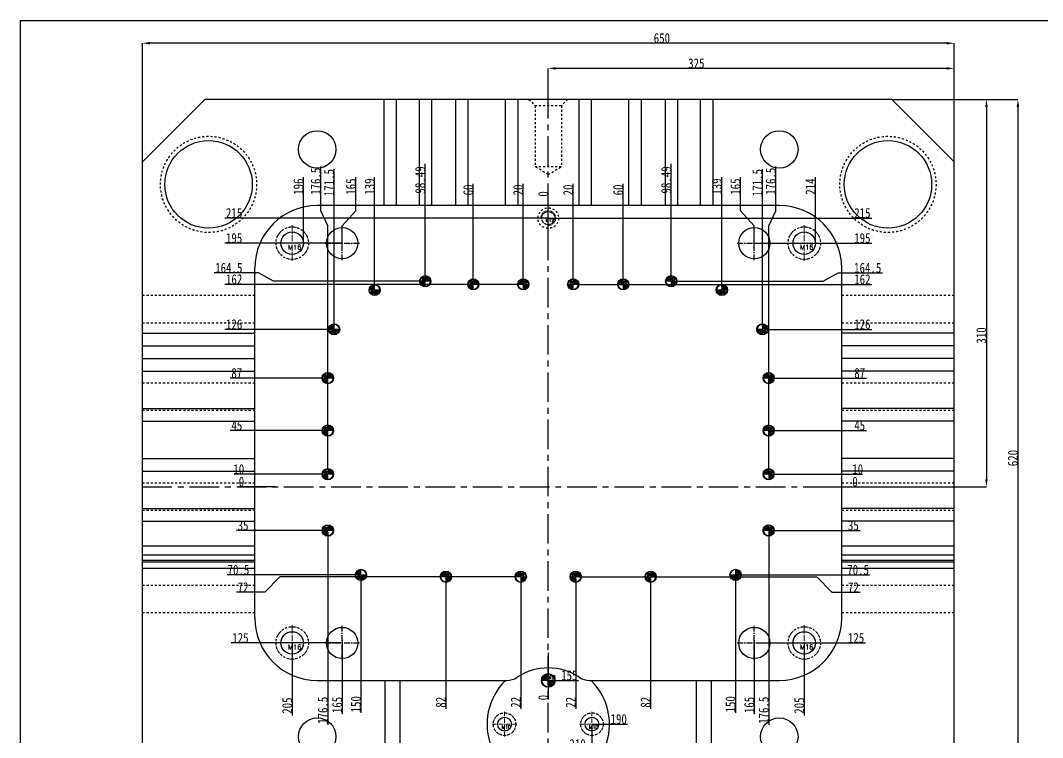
# Model space of a CAD drawing. Header units: millimetres. Extents: x 4797 to 6967, y -10922 to -3169.
# Drawn here: x 5239 to 6057, y -7467 to -6893 of the extents above; entities that cross this region are included whole.
import ezdxf
from ezdxf.enums import TextEntityAlignment as Align

# ---------------------------------------------------------------- set-up
doc = ezdxf.new("R2010")
doc.units = ezdxf.units.MM
doc.header["$LTSCALE"] = 16.335
doc.header["$PDMODE"] = 3
doc.header["$PDSIZE"] = 0.3125
doc.linetypes.add('CENTER', pattern=[0.6, 0.375, -0.075, 0.075, -0.075])
doc.linetypes.add('HIDDEN', pattern=[0.2, 0.1, -0.1])
doc.layers.get('0').update_dxf_attribs({"linetype": 'CONTINUOUS'})
doc.layers.get('Defpoints').update_dxf_attribs({"linetype": 'CONTINUOUS'})
doc.layers.add('DEFAULT_2', color=8, linetype='HIDDEN')
doc.layers.add('epin', color=13, linetype='CONTINUOUS', lineweight=9)
doc.layers.add('screw', color=33, linetype='CONTINUOUS', lineweight=13)
doc.styles.get("Standard").update_dxf_attribs({"font": 'txt', "width": 0.8})
doc.styles.add('TXT', font='txt.shx', dxfattribs={"bigfont": 'gbcbig.shx'})
doc.styles.add('TXT05', font='txt.shx', dxfattribs={"width": 0.5, "bigfont": 'gbcbig.shx'})
doc.dimstyles.new('ISO-25', dxfattribs={"dimtxt": 8, "dimasz": 6, "dimexe": 0, "dimexo": 0, "dimgap": 0, "dimtad": 1, "dimdsep": 46, "dimtxsty": 'Standard', "dimcen": 0, "dimclrd": 4, "dimclre": 4, "dimclrt": 6, "dimazin": 0, "dimtfac": 1, "dimtofl": 0, "dimtmove": 0, "dimatfit": 3, "dimfxl": 0, "dimarcsym": 0})

# ---------------------------------------------------------------- blocks, each defined once
blk = doc.blocks.new('epin_ejp_8')
at = {"layer": 'epin'}
h = blk.add_hatch(dxfattribs=at)
h.set_pattern_fill('_ANSI31', color=123, scale=0.2, angle=90, style=0)
h.set_pattern_definition([(135, (-263.1036, 1313.3417), (-0.4490128, -0.4490128), [])])
h.paths.add_polyline_path([(0, 4, 0.414214), (-4, 0), (0, 0)])
h.paths.add_polyline_path([(4, 0), (0, 0), (0, -4, 0.414214)])
at = {"layer": 'epin', "color": 1, "linetype": 'CENTER', "ltscale": 0.248791}
for p, q in [((-4.4, 0), (4.4, 0)), ((0, -4.4), (0, 4.4))]:
    blk.add_line(p, q, dxfattribs=at)
at = {"layer": 'epin'}
blk.add_circle((0, 0), 4, dxfattribs=at)
at = {"layer": 'epin', "color": 6, "style": 'TXT05', "width": 0.5}
blk.add_text('%%c8', height=2.8, dxfattribs=at).set_placement((1.33, 1.8), align=Align.MIDDLE)
blk = doc.blocks.new('1258')
at = {"layer": 'epin', "color": 4, "xscale": -1}
for p in [(-359.25, 2735.91), (-320.76, 2733.41), (-240.76, 2733.41)]:
    blk.add_blockref('epin_ejp_8', p, dxfattribs=at)
at = {"layer": 'epin', "color": 4}
for p in [(-280.76, 2733.41), (-200.76, 2733.41), (-162.27, 2735.91)]:
    blk.add_blockref('epin_ejp_8', p, dxfattribs=at)
at = {"layer": 'epin', "rotation": 180}
for p in [(-399.76, 2728.91), (-432.26, 2697.41)]:
    blk.add_blockref('epin_ejp_8', p, dxfattribs=at)
at = {"layer": 'epin', "xscale": -1, "rotation": 180}
for p in [(-121.76, 2728.91), (-89.26, 2697.41)]:
    blk.add_blockref('epin_ejp_8', p, dxfattribs=at)
at = {"layer": 'epin', "color": 4}
for p, rotation in [((-437.26, 2658.41), 90), ((-437.26, 2616.41), 90), ((-437.26, 2581.41), 90), ((-437.26, 2536.41), 90), ((-410.76, 2500.91), 179.9999999998958)]:
    blk.add_blockref('epin_ejp_8', p, dxfattribs=dict(at, rotation=rotation))
at = {"layer": 'epin', "color": 4, "xscale": -1}
for p, rotation in [((-84.26, 2658.41), 270), ((-84.26, 2616.41), 270), ((-84.26, 2581.41), 270), ((-84.26, 2536.41), 270), ((-110.76, 2500.91), 180)]:
    blk.add_blockref('epin_ejp_8', p, dxfattribs=dict(at, rotation=rotation))
at = {"layer": 'epin'}
for p in [(-342.76, 2499.41), (-282.76, 2499.41)]:
    blk.add_blockref('epin_ejp_8', p, dxfattribs=at)
at = {"layer": 'epin', "xscale": -1}
for p in [(-238.76, 2499.41), (-178.76, 2499.41)]:
    blk.add_blockref('epin_ejp_8', p, dxfattribs=at)
blk = doc.blocks.new('epin_ejp_10')
at = {"layer": 'epin'}
h = blk.add_hatch(dxfattribs=at)
h.set_pattern_fill('_ANSI31', color=123, scale=0.25, angle=90, style=0)
h.set_pattern_definition([(135, (-3501.19435, 375.4519), (-0.561266, -0.561266), [])])
h.paths.add_polyline_path([(0, 5, 0.414214), (-5, 0), (0, 0)])
h.paths.add_polyline_path([(5, 0), (0, 0), (0, -5, 0.414214)])
at = {"layer": 'epin', "color": 1, "linetype": 'CENTER', "ltscale": 0.310989}
for p, q in [((-5.5, 0), (5.5, 0)), ((0, -5.5), (0, 5.5))]:
    blk.add_line(p, q, dxfattribs=at)
at = {"layer": 'epin'}
blk.add_circle((0, 0), 5, dxfattribs=at)
at = {"layer": 'epin', "color": 6, "style": 'TXT05', "width": 0.5}
blk.add_text('%%c10', height=3.5, dxfattribs=at).set_placement((0.2, 0.5))
blk = doc.blocks.new('screw_m12_g')
at = {"layer": 'screw', "color": 1, "linetype": 'CENTER', "ltscale": 0.373186}
for p, q in [((-6.6, 0), (6.6, 0)), ((0, -6.6), (0, 6.6))]:
    blk.add_line(p, q, dxfattribs=at)
at = {"layer": 'screw', "color": 33, "linetype": 'HIDDEN', "ltscale": 0.373186}
blk.add_circle((0, 0), 5.25, dxfattribs=at)
at = {"layer": 'screw', "color": 92, "linetype": 'HIDDEN', "ltscale": 0.373186}
blk.add_arc((0, 0), 6, 270, 180, dxfattribs=at)
at = {"layer": 'screw', "color": 6, "style": 'TXT'}
blk.add_text('M12', height=2.4, dxfattribs=at).set_placement((-2.04, -3))
blk = doc.blocks.new('screw_m10_i')
at = {"layer": 'screw', "color": 1, "linetype": 'CENTER', "ltscale": 0.55978}
for p, q in [((0, -9.9), (0, 9.9)), ((-9.9, 0), (9.9, 0))]:
    blk.add_line(p, q, dxfattribs=at)
at = {"layer": 'screw', "color": 8, "linetype": 'HIDDEN', "ltscale": 0.55978}
blk.add_circle((0, 0), 9, dxfattribs=at)
at = {"layer": 'screw', "color": 33}
blk.add_circle((0, 0), 5.5, dxfattribs=at)
at = {"layer": 'screw', "color": 6, "style": 'TXT'}
blk.add_text('M10', height=2.7, dxfattribs=at).set_placement((-2.34, -3.6))
blk = doc.blocks.new('*D265')
at = {"color": 4, "lineweight": -2}
for p, q in [((5661.26, -6956.26), (5661.26, -6931.42)), ((5980.26, -6931.42), (5667.26, -6931.42)), ((5986.26, -7006.26), (5986.26, -6931.42))]:
    blk.add_line(p, q, dxfattribs=at)
at = {"color": 4}
for points in [[(5667.26, -6930.42), (5667.26, -6932.42), (5661.26, -6931.42)], [(5980.26, -6930.42), (5980.26, -6932.42), (5986.26, -6931.42)]]:
    blk.add_solid(points, dxfattribs=at)
at = {"layer": 'Defpoints', "color": 0}
for p in [(5661.26, -6931.42), (5661.26, -6956.26), (5986.26, -7006.26)]:
    blk.add_point(p, dxfattribs=at)
at = {"color": 6, "insert": (5779.82, -6927.42), "char_height": 8, "attachment_point": 5}
blk.add_mtext('325', dxfattribs=at)
blk = doc.blocks.new('*D266')
at = {"color": 4, "lineweight": -2}
for p, q in [((5936.26, -6956.26), (6012.13, -6956.26)), ((6012.13, -6962.26), (6012.13, -7260.26)), ((5879.52, -7266.26), (6012.13, -7266.26))]:
    blk.add_line(p, q, dxfattribs=at)
at = {"color": 4}
for points in [[(6011.13, -6962.26), (6013.13, -6962.26), (6012.13, -6956.26)], [(6011.13, -7260.26), (6013.13, -7260.26), (6012.13, -7266.26)]]:
    blk.add_solid(points, dxfattribs=at)
at = {"layer": 'Defpoints', "color": 0}
for p in [(5936.26, -6956.26), (5879.52, -7266.26), (6012.13, -7266.26)]:
    blk.add_point(p, dxfattribs=at)
at = {"color": 6, "insert": (6008.13, -7145.16), "char_height": 8, "attachment_point": 5, "rotation": 90}
blk.add_mtext('310', dxfattribs=at)
blk = doc.blocks.new('*D267')
at = {"color": 4, "lineweight": -2}
for p, q in [((5936.26, -6956.26), (6037.34, -6956.26)), ((6037.34, -6962.26), (6037.34, -7570.26)), ((5914.41, -7576.26), (6037.34, -7576.26))]:
    blk.add_line(p, q, dxfattribs=at)
at = {"color": 4}
for points in [[(6036.34, -6962.26), (6038.34, -6962.26), (6037.34, -6956.26)], [(6036.34, -7570.26), (6038.34, -7570.26), (6037.34, -7576.26)]]:
    blk.add_solid(points, dxfattribs=at)
at = {"layer": 'Defpoints', "color": 0}
for p in [(5936.26, -6956.26), (5914.41, -7576.26), (6037.34, -7576.26)]:
    blk.add_point(p, dxfattribs=at)
at = {"color": 6, "insert": (6033.34, -7243.28), "char_height": 8, "attachment_point": 5, "rotation": 90}
blk.add_mtext('620', dxfattribs=at)
blk = doc.blocks.new('screw_m16_i')
at = {"layer": 'screw', "color": 1, "linetype": 'CENTER', "ltscale": 0.808571}
for p, q in [((0, -14.3), (0, 14.3)), ((-14.3, 0), (14.3, 0))]:
    blk.add_line(p, q, dxfattribs=at)
at = {"layer": 'screw', "color": 8, "linetype": 'HIDDEN', "ltscale": 0.808571}
blk.add_circle((0, 0), 13, dxfattribs=at)
at = {"layer": 'screw'}
blk.add_circle((0, 0), 9, dxfattribs=at)
at = {"layer": 'screw', "color": 6, "style": 'TXT'}
blk.add_text('M16', height=3.9, dxfattribs=at).set_placement((-3.38, -5.2))
blk = doc.blocks.new('*D214')
at = {"color": 4, "lineweight": -2}
blk.add_line((5879.52, -7266.26), (5908.52, -7266.26), dxfattribs=at)
at = {"layer": 'Defpoints', "color": 0}
for p in [(5661.26, -7266.26), (5879.52, -7266.26), (5905.32, -7266.26)]:
    blk.add_point(p, dxfattribs=at)
at = {"color": 6, "insert": (5906.92, -7262.26), "char_height": 8, "attachment_point": 5}
blk.add_mtext('0', dxfattribs=at)
blk = doc.blocks.new('*D268')
at = {"color": 4, "lineweight": -2}
blk.add_line((5842.26, -7256.26), (5912.79, -7256.26), dxfattribs=at)
at = {"layer": 'Defpoints', "color": 0}
for p in [(5842.26, -7256.26), (5905.32, -7256.26), (5661.26, -7266.26)]:
    blk.add_point(p, dxfattribs=at)
at = {"color": 6, "insert": (5909.06, -7252.26), "char_height": 8, "attachment_point": 5}
blk.add_mtext('10', dxfattribs=at)
blk = doc.blocks.new('*D269')
at = {"color": 4, "lineweight": -2}
blk.add_line((5842.26, -7221.26), (5915.99, -7221.26), dxfattribs=at)
at = {"layer": 'Defpoints', "color": 0}
for p in [(5842.26, -7221.26), (5905.32, -7221.26), (5661.26, -7266.26)]:
    blk.add_point(p, dxfattribs=at)
at = {"color": 6, "insert": (5910.66, -7217.26), "char_height": 8, "attachment_point": 5}
blk.add_mtext('45', dxfattribs=at)
blk = doc.blocks.new('*D270')
at = {"color": 4, "lineweight": -2}
blk.add_line((5841.38, -7179.26), (5915.99, -7179.26), dxfattribs=at)
at = {"layer": 'Defpoints', "color": 0}
for p in [(5841.38, -7179.26), (5905.32, -7179.26), (5661.26, -7266.26)]:
    blk.add_point(p, dxfattribs=at)
at = {"color": 6, "insert": (5910.66, -7175.26), "char_height": 8, "attachment_point": 5}
blk.add_mtext('87', dxfattribs=at)
blk = doc.blocks.new('*D271')
at = {"color": 4, "lineweight": -2}
blk.add_line((5833.77, -7140.26), (5920.26, -7140.26), dxfattribs=at)
at = {"layer": 'Defpoints', "color": 0}
for p in [(5833.77, -7140.26), (5905.32, -7140.26), (5661.26, -7266.26)]:
    blk.add_point(p, dxfattribs=at)
at = {"color": 6, "insert": (5912.79, -7136.26), "char_height": 8, "attachment_point": 5}
blk.add_mtext('126', dxfattribs=at)
blk = doc.blocks.new('*D272')
at = {"color": 4, "lineweight": -2}
blk.add_line((5685.26, -7104.26), (5920.26, -7104.26), dxfattribs=at)
at = {"layer": 'Defpoints', "color": 0}
for p in [(5685.26, -7104.26), (5905.32, -7104.26), (5661.26, -7266.26)]:
    blk.add_point(p, dxfattribs=at)
at = {"color": 6, "insert": (5912.79, -7100.26), "char_height": 8, "attachment_point": 5}
blk.add_mtext('162', dxfattribs=at)
blk = doc.blocks.new('*D273')
at = {"color": 4, "lineweight": -2}
for p, q in [((5881.32, -7101.76), (5893.32, -7095.1)), ((5893.32, -7095.1), (5928.79, -7095.1)), ((5758.82, -7101.76), (5881.32, -7101.76))]:
    blk.add_line(p, q, dxfattribs=at)
at = {"layer": 'Defpoints', "color": 0}
for p in [(5905.32, -7095.1), (5758.82, -7101.76), (5661.26, -7266.26)]:
    blk.add_point(p, dxfattribs=at)
at = {"color": 6, "insert": (5917.06, -7091.1), "char_height": 8, "attachment_point": 5}
blk.add_mtext('164.5', dxfattribs=at)
blk = doc.blocks.new('*D274')
at = {"color": 4, "lineweight": -2}
blk.add_line((5826.26, -7071.26), (5920.26, -7071.26), dxfattribs=at)
at = {"layer": 'Defpoints', "color": 0}
for p in [(5826.26, -7071.26), (5905.32, -7071.26), (5661.26, -7266.26)]:
    blk.add_point(p, dxfattribs=at)
at = {"color": 6, "insert": (5912.79, -7067.26), "char_height": 8, "attachment_point": 5}
blk.add_mtext('195', dxfattribs=at)
blk = doc.blocks.new('*D275')
at = {"color": 4, "lineweight": -2}
blk.add_line((5661.26, -7051.26), (5920.26, -7051.26), dxfattribs=at)
at = {"layer": 'Defpoints', "color": 0}
for p in [(5661.26, -7051.26), (5905.32, -7051.26), (5661.26, -7266.26)]:
    blk.add_point(p, dxfattribs=at)
at = {"color": 6, "insert": (5912.79, -7047.26), "char_height": 8, "attachment_point": 5}
blk.add_mtext('215', dxfattribs=at)
blk = doc.blocks.new('*D215')
at = {"color": 4, "lineweight": -2}
blk.add_line((5661.26, -7069.45), (5661.26, -7030.3), dxfattribs=at)
at = {"layer": 'Defpoints', "color": 0}
for p in [(5661.26, -7033.5), (5661.26, -7069.45), (5661.26, -7266.26)]:
    blk.add_point(p, dxfattribs=at)
at = {"color": 6, "insert": (5657.26, -7031.9), "char_height": 8, "attachment_point": 5, "rotation": 90}
blk.add_mtext('0', dxfattribs=at)
blk = doc.blocks.new('*D276')
at = {"color": 4, "lineweight": -2}
blk.add_line((5681.26, -7099.86), (5681.26, -7023.9), dxfattribs=at)
at = {"layer": 'Defpoints', "color": 0}
for p in [(5681.26, -7033.5), (5681.26, -7099.86), (5661.26, -7266.26)]:
    blk.add_point(p, dxfattribs=at)
at = {"color": 6, "insert": (5677.26, -7028.7), "char_height": 8, "attachment_point": 5, "rotation": 90}
blk.add_mtext('20', dxfattribs=at)
blk = doc.blocks.new('*D277')
at = {"color": 4, "lineweight": -2}
blk.add_line((5721.26, -7100.26), (5721.26, -7023.9), dxfattribs=at)
at = {"layer": 'Defpoints', "color": 0}
for p in [(5721.26, -7033.5), (5721.26, -7100.26), (5661.26, -7266.26)]:
    blk.add_point(p, dxfattribs=at)
at = {"color": 6, "insert": (5717.26, -7028.7), "char_height": 8, "attachment_point": 5, "rotation": 90}
blk.add_mtext('60', dxfattribs=at)
blk = doc.blocks.new('*D278')
at = {"color": 4, "lineweight": -2}
blk.add_line((5759.75, -7097.76), (5759.75, -7007.9), dxfattribs=at)
at = {"layer": 'Defpoints', "color": 0}
for p in [(5759.75, -7033.5), (5759.75, -7097.76), (5661.26, -7266.26)]:
    blk.add_point(p, dxfattribs=at)
at = {"color": 6, "insert": (5755.75, -7020.7), "char_height": 8, "attachment_point": 5, "rotation": 90}
blk.add_mtext('98.49', dxfattribs=at)
blk = doc.blocks.new('*D279')
at = {"color": 4, "lineweight": -2}
blk.add_line((5800.26, -7105.94), (5800.26, -7018.57), dxfattribs=at)
at = {"layer": 'Defpoints', "color": 0}
for p in [(5800.26, -7033.5), (5800.26, -7105.94), (5661.26, -7266.26)]:
    blk.add_point(p, dxfattribs=at)
at = {"color": 6, "insert": (5796.26, -7026.04), "char_height": 8, "attachment_point": 5, "rotation": 90}
blk.add_mtext('139', dxfattribs=at)
blk = doc.blocks.new('*D280')
at = {"color": 4, "lineweight": -2}
for p, q in [((5815.22, -7045.5), (5815.22, -7018.57)), ((5826.26, -7057.5), (5815.22, -7045.5)), ((5826.26, -7075.17), (5826.26, -7057.5))]:
    blk.add_line(p, q, dxfattribs=at)
at = {"layer": 'Defpoints', "color": 0}
for p in [(5815.22, -7033.5), (5826.26, -7075.17), (5661.26, -7266.26)]:
    blk.add_point(p, dxfattribs=at)
at = {"color": 6, "insert": (5811.22, -7026.04), "char_height": 8, "attachment_point": 5, "rotation": 90}
blk.add_mtext('165', dxfattribs=at)
blk = doc.blocks.new('*D281')
at = {"color": 4, "lineweight": -2}
for p, q in [((5843.42, -7045.5), (5843.42, -7010.04)), ((5837.76, -7057.5), (5843.42, -7045.5)), ((5837.76, -7251.86), (5837.76, -7057.5))]:
    blk.add_line(p, q, dxfattribs=at)
at = {"layer": 'Defpoints', "color": 0}
for p in [(5843.42, -7033.5), (5837.76, -7251.86), (5661.26, -7266.26)]:
    blk.add_point(p, dxfattribs=at)
at = {"color": 6, "insert": (5839.42, -7021.77), "char_height": 8, "attachment_point": 5, "rotation": 90}
blk.add_mtext('176.5', dxfattribs=at)
blk = doc.blocks.new('*D282')
at = {"color": 4, "lineweight": -2}
blk.add_line((5875.26, -7071.26), (5875.26, -7018.57), dxfattribs=at)
at = {"layer": 'Defpoints', "color": 0}
for p in [(5875.26, -7033.5), (5875.26, -7071.26), (5661.26, -7266.26)]:
    blk.add_point(p, dxfattribs=at)
at = {"color": 6, "insert": (5871.26, -7026.04), "char_height": 8, "attachment_point": 5, "rotation": 90}
blk.add_mtext('214', dxfattribs=at)
blk = doc.blocks.new('*D283')
at = {"color": 4, "lineweight": -2}
blk.add_line((5832.76, -7138.04), (5832.76, -7012.17), dxfattribs=at)
at = {"layer": 'Defpoints', "color": 0}
for p in [(5832.76, -7033.5), (5832.76, -7138.04), (5661.26, -7266.26)]:
    blk.add_point(p, dxfattribs=at)
at = {"color": 6, "insert": (5828.76, -7022.84), "char_height": 8, "attachment_point": 5, "rotation": 90}
blk.add_mtext('171.5', dxfattribs=at)
blk = doc.blocks.new('*D216')
at = {"color": 4, "lineweight": -2}
blk.add_line((5839.95, -7301.26), (5910.96, -7301.26), dxfattribs=at)
at = {"layer": 'Defpoints', "color": 0}
for p in [(5661.26, -7266.26), (5839.95, -7301.26), (5900.29, -7301.26)]:
    blk.add_point(p, dxfattribs=at)
at = {"color": 6, "insert": (5905.62, -7297.26), "char_height": 8, "attachment_point": 5}
blk.add_mtext('35', dxfattribs=at)
blk = doc.blocks.new('*D217')
at = {"color": 4, "lineweight": -2}
for p, q in [((5685.5, -7338.26), (5876.29, -7338.26)), ((5876.29, -7338.26), (5888.29, -7350.65)), ((5888.29, -7350.65), (5910.96, -7350.65))]:
    blk.add_line(p, q, dxfattribs=at)
at = {"layer": 'Defpoints', "color": 0}
for p in [(5661.26, -7266.26), (5685.5, -7338.26), (5900.29, -7350.65)]:
    blk.add_point(p, dxfattribs=at)
at = {"color": 6, "insert": (5905.62, -7346.65), "char_height": 8, "attachment_point": 5}
blk.add_mtext('72', dxfattribs=at)
blk = doc.blocks.new('*D284')
at = {"color": 4, "lineweight": -2}
blk.add_line((5811.26, -7336.76), (5918.42, -7336.76), dxfattribs=at)
at = {"layer": 'Defpoints', "color": 0}
for p in [(5661.26, -7266.26), (5811.26, -7336.76), (5900.29, -7336.76)]:
    blk.add_point(p, dxfattribs=at)
at = {"color": 6, "insert": (5909.36, -7332.76), "char_height": 8, "attachment_point": 5}
blk.add_mtext('70.5', dxfattribs=at)
blk = doc.blocks.new('*D285')
at = {"color": 4, "lineweight": -2}
blk.add_line((5827.47, -7391.26), (5915.22, -7391.26), dxfattribs=at)
at = {"layer": 'Defpoints', "color": 0}
for p in [(5661.26, -7266.26), (5827.47, -7391.26), (5900.29, -7391.26)]:
    blk.add_point(p, dxfattribs=at)
at = {"color": 6, "insert": (5907.76, -7387.26), "char_height": 8, "attachment_point": 5}
blk.add_mtext('125', dxfattribs=at)
blk = doc.blocks.new('*D218')
at = {"color": 4, "lineweight": -2}
blk.add_line((5661.26, -7421.26), (5685.56, -7421.26), dxfattribs=at)
at = {"layer": 'Defpoints', "color": 0}
for p in [(5661.26, -7266.26), (5661.26, -7421.26), (5670.63, -7421.26)]:
    blk.add_point(p, dxfattribs=at)
at = {"color": 6, "insert": (5678.1, -7417.26), "char_height": 8, "attachment_point": 5}
blk.add_mtext('155', dxfattribs=at)
blk = doc.blocks.new('*D219')
at = {"color": 4, "lineweight": -2}
blk.add_line((5696.26, -7456.26), (5724.61, -7456.26), dxfattribs=at)
at = {"layer": 'Defpoints', "color": 0}
for p in [(5661.26, -7266.26), (5696.26, -7456.26), (5710.75, -7456.26)]:
    blk.add_point(p, dxfattribs=at)
at = {"color": 6, "insert": (5717.68, -7452.26), "char_height": 8, "attachment_point": 5}
blk.add_mtext('190', dxfattribs=at)
blk = doc.blocks.new('*D220')
at = {"color": 4, "lineweight": -2}
blk.add_line((5696.26, -7456.26), (5696.26, -7482.08), dxfattribs=at)
at = {"layer": 'Defpoints', "color": 0}
for p in [(5661.26, -7266.26), (5696.26, -7456.26), (5696.26, -7471.42)]:
    blk.add_point(p, dxfattribs=at)
at = {"color": 6, "insert": (5692.26, -7476.75), "char_height": 8, "attachment_point": 5, "rotation": 90}
blk.add_mtext('35', dxfattribs=at)
blk = doc.blocks.new('*D221')
at = {"color": 4, "lineweight": -2}
blk.add_line((5661.26, -7476.26), (5691.62, -7476.26), dxfattribs=at)
at = {"layer": 'Defpoints', "color": 0}
for p in [(5661.26, -7266.26), (5661.26, -7476.26), (5677.75, -7476.26)]:
    blk.add_point(p, dxfattribs=at)
at = {"color": 6, "insert": (5684.69, -7472.26), "char_height": 8, "attachment_point": 5}
blk.add_mtext('210', dxfattribs=at)
blk = doc.blocks.new('*D222')
at = {"color": 4, "lineweight": -2}
blk.add_line((5661.26, -7399.15), (5661.26, -7436.61), dxfattribs=at)
at = {"layer": 'Defpoints', "color": 0}
for p in [(5661.26, -7266.26), (5661.26, -7399.15), (5661.26, -7433.41)]:
    blk.add_point(p, dxfattribs=at)
at = {"color": 6, "insert": (5657.26, -7435.01), "char_height": 8, "attachment_point": 5, "rotation": 90}
blk.add_mtext('0', dxfattribs=at)
blk = doc.blocks.new('*D286')
at = {"color": 4, "lineweight": -2}
blk.add_line((5683.26, -7340.52), (5683.26, -7444.08), dxfattribs=at)
at = {"layer": 'Defpoints', "color": 0}
for p in [(5661.26, -7266.26), (5683.26, -7340.52), (5683.26, -7433.41)]:
    blk.add_point(p, dxfattribs=at)
at = {"color": 6, "insert": (5679.26, -7438.74), "char_height": 8, "attachment_point": 5, "rotation": 90}
blk.add_mtext('22', dxfattribs=at)
blk = doc.blocks.new('*D287')
at = {"color": 4, "lineweight": -2}
blk.add_line((5743.26, -7339.75), (5743.26, -7444.08), dxfattribs=at)
at = {"layer": 'Defpoints', "color": 0}
for p in [(5661.26, -7266.26), (5743.26, -7339.75), (5743.26, -7433.41)]:
    blk.add_point(p, dxfattribs=at)
at = {"color": 6, "insert": (5739.26, -7438.74), "char_height": 8, "attachment_point": 5, "rotation": 90}
blk.add_mtext('82', dxfattribs=at)
blk = doc.blocks.new('*D288')
at = {"color": 4, "lineweight": -2}
blk.add_line((5811.26, -7337.52), (5811.26, -7447.28), dxfattribs=at)
at = {"layer": 'Defpoints', "color": 0}
for p in [(5661.26, -7266.26), (5811.26, -7337.52), (5811.26, -7433.41)]:
    blk.add_point(p, dxfattribs=at)
at = {"color": 6, "insert": (5807.26, -7440.34), "char_height": 8, "attachment_point": 5, "rotation": 90}
blk.add_mtext('150', dxfattribs=at)
blk = doc.blocks.new('*D289')
at = {"color": 4, "lineweight": -2}
blk.add_line((5826.26, -7389.08), (5826.26, -7448.34), dxfattribs=at)
at = {"layer": 'Defpoints', "color": 0}
for p in [(5661.26, -7266.26), (5826.26, -7389.08), (5826.26, -7433.41)]:
    blk.add_point(p, dxfattribs=at)
at = {"color": 6, "insert": (5822.26, -7440.88), "char_height": 8, "attachment_point": 5, "rotation": 90}
blk.add_mtext('165', dxfattribs=at)
blk = doc.blocks.new('*D290')
at = {"color": 4, "lineweight": -2}
blk.add_line((5837.76, -7302.59), (5837.76, -7456.88), dxfattribs=at)
at = {"layer": 'Defpoints', "color": 0}
for p in [(5661.26, -7266.26), (5837.76, -7302.59), (5837.76, -7433.41)]:
    blk.add_point(p, dxfattribs=at)
at = {"color": 6, "insert": (5833.76, -7445.14), "char_height": 8, "attachment_point": 5, "rotation": 90}
blk.add_mtext('176.5', dxfattribs=at)
blk = doc.blocks.new('*D291')
at = {"color": 4, "lineweight": -2}
blk.add_line((5866.26, -7391.26), (5866.26, -7449.41), dxfattribs=at)
at = {"layer": 'Defpoints', "color": 0}
for p in [(5661.26, -7266.26), (5866.26, -7391.26), (5866.26, -7433.41)]:
    blk.add_point(p, dxfattribs=at)
at = {"color": 6, "insert": (5862.26, -7441.41), "char_height": 8, "attachment_point": 5, "rotation": 90}
blk.add_mtext('205', dxfattribs=at)
blk = doc.blocks.new('*D223')
at = {"color": 4, "lineweight": -2}
blk.add_line((5442.99, -7266.26), (5414, -7266.26), dxfattribs=at)
at = {"layer": 'Defpoints', "color": 0}
for p in [(5417.2, -7266.26), (5442.99, -7266.26), (5661.26, -7266.26)]:
    blk.add_point(p, dxfattribs=at)
at = {"color": 6, "insert": (5415.6, -7262.26), "char_height": 8, "attachment_point": 5}
blk.add_mtext('0', dxfattribs=at)
blk = doc.blocks.new('*D224')
at = {"color": 4, "lineweight": -2}
blk.add_line((5480.26, -7256.26), (5409.73, -7256.26), dxfattribs=at)
at = {"layer": 'Defpoints', "color": 0}
for p in [(5417.2, -7256.26), (5480.26, -7256.26), (5661.26, -7266.26)]:
    blk.add_point(p, dxfattribs=at)
at = {"color": 6, "insert": (5413.46, -7252.26), "char_height": 8, "attachment_point": 5}
blk.add_mtext('10', dxfattribs=at)
blk = doc.blocks.new('*D225')
at = {"color": 4, "lineweight": -2}
blk.add_line((5480.26, -7221.26), (5406.53, -7221.26), dxfattribs=at)
at = {"layer": 'Defpoints', "color": 0}
for p in [(5417.2, -7221.26), (5480.26, -7221.26), (5661.26, -7266.26)]:
    blk.add_point(p, dxfattribs=at)
at = {"color": 6, "insert": (5411.86, -7217.26), "char_height": 8, "attachment_point": 5}
blk.add_mtext('45', dxfattribs=at)
blk = doc.blocks.new('*D226')
at = {"color": 4, "lineweight": -2}
blk.add_line((5481.14, -7179.26), (5406.53, -7179.26), dxfattribs=at)
at = {"layer": 'Defpoints', "color": 0}
for p in [(5417.2, -7179.26), (5481.14, -7179.26), (5661.26, -7266.26)]:
    blk.add_point(p, dxfattribs=at)
at = {"color": 6, "insert": (5411.86, -7175.26), "char_height": 8, "attachment_point": 5}
blk.add_mtext('87', dxfattribs=at)
blk = doc.blocks.new('*D227')
at = {"color": 4, "lineweight": -2}
blk.add_line((5488.75, -7140.26), (5402.26, -7140.26), dxfattribs=at)
at = {"layer": 'Defpoints', "color": 0}
for p in [(5417.2, -7140.26), (5488.75, -7140.26), (5661.26, -7266.26)]:
    blk.add_point(p, dxfattribs=at)
at = {"color": 6, "insert": (5409.73, -7136.26), "char_height": 8, "attachment_point": 5}
blk.add_mtext('126', dxfattribs=at)
blk = doc.blocks.new('*D228')
at = {"color": 4, "lineweight": -2}
blk.add_line((5637.26, -7104.26), (5402.26, -7104.26), dxfattribs=at)
at = {"layer": 'Defpoints', "color": 0}
for p in [(5417.2, -7104.26), (5637.26, -7104.26), (5661.26, -7266.26)]:
    blk.add_point(p, dxfattribs=at)
at = {"color": 6, "insert": (5409.73, -7100.26), "char_height": 8, "attachment_point": 5}
blk.add_mtext('162', dxfattribs=at)
blk = doc.blocks.new('*D229')
at = {"color": 4, "lineweight": -2}
for p, q in [((5429.2, -7095.1), (5393.73, -7095.1)), ((5441.2, -7101.76), (5429.2, -7095.1)), ((5563.7, -7101.76), (5441.2, -7101.76))]:
    blk.add_line(p, q, dxfattribs=at)
at = {"layer": 'Defpoints', "color": 0}
for p in [(5417.2, -7095.1), (5563.7, -7101.76), (5661.26, -7266.26)]:
    blk.add_point(p, dxfattribs=at)
at = {"color": 6, "insert": (5405.46, -7091.1), "char_height": 8, "attachment_point": 5}
blk.add_mtext('164.5', dxfattribs=at)
blk = doc.blocks.new('*D230')
at = {"color": 4, "lineweight": -2}
blk.add_line((5496.26, -7071.26), (5402.26, -7071.26), dxfattribs=at)
at = {"layer": 'Defpoints', "color": 0}
for p in [(5417.2, -7071.26), (5496.26, -7071.26), (5661.26, -7266.26)]:
    blk.add_point(p, dxfattribs=at)
at = {"color": 6, "insert": (5409.73, -7067.26), "char_height": 8, "attachment_point": 5}
blk.add_mtext('195', dxfattribs=at)
blk = doc.blocks.new('*D231')
at = {"color": 4, "lineweight": -2}
blk.add_line((5661.26, -7051.26), (5402.26, -7051.26), dxfattribs=at)
at = {"layer": 'Defpoints', "color": 0}
for p in [(5417.2, -7051.26), (5661.26, -7051.26), (5661.26, -7266.26)]:
    blk.add_point(p, dxfattribs=at)
at = {"color": 6, "insert": (5409.73, -7047.26), "char_height": 8, "attachment_point": 5}
blk.add_mtext('215', dxfattribs=at)
blk = doc.blocks.new('*D232')
at = {"color": 4, "lineweight": -2}
blk.add_line((5641.26, -7099.86), (5641.26, -7023.9), dxfattribs=at)
at = {"layer": 'Defpoints', "color": 0}
for p in [(5641.26, -7033.5), (5641.26, -7099.86), (5661.26, -7266.26)]:
    blk.add_point(p, dxfattribs=at)
at = {"color": 6, "insert": (5637.26, -7028.7), "char_height": 8, "attachment_point": 5, "rotation": 90}
blk.add_mtext('20', dxfattribs=at)
blk = doc.blocks.new('*D233')
at = {"color": 4, "lineweight": -2}
blk.add_line((5601.26, -7100.26), (5601.26, -7023.9), dxfattribs=at)
at = {"layer": 'Defpoints', "color": 0}
for p in [(5601.26, -7033.5), (5601.26, -7100.26), (5661.26, -7266.26)]:
    blk.add_point(p, dxfattribs=at)
at = {"color": 6, "insert": (5597.26, -7028.7), "char_height": 8, "attachment_point": 5, "rotation": 90}
blk.add_mtext('60', dxfattribs=at)
blk = doc.blocks.new('*D234')
at = {"color": 4, "lineweight": -2}
blk.add_line((5562.77, -7097.76), (5562.77, -7007.9), dxfattribs=at)
at = {"layer": 'Defpoints', "color": 0}
for p in [(5562.77, -7033.5), (5562.77, -7097.76), (5661.26, -7266.26)]:
    blk.add_point(p, dxfattribs=at)
at = {"color": 6, "insert": (5558.77, -7020.7), "char_height": 8, "attachment_point": 5, "rotation": 90}
blk.add_mtext('98.49', dxfattribs=at)
blk = doc.blocks.new('*D235')
at = {"color": 4, "lineweight": -2}
blk.add_line((5522.26, -7105.94), (5522.26, -7018.57), dxfattribs=at)
at = {"layer": 'Defpoints', "color": 0}
for p in [(5522.26, -7033.5), (5522.26, -7105.94), (5661.26, -7266.26)]:
    blk.add_point(p, dxfattribs=at)
at = {"color": 6, "insert": (5518.26, -7026.04), "char_height": 8, "attachment_point": 5, "rotation": 90}
blk.add_mtext('139', dxfattribs=at)
blk = doc.blocks.new('*D236')
at = {"color": 4, "lineweight": -2}
for p, q in [((5507.3, -7045.5), (5507.3, -7018.57)), ((5496.26, -7057.5), (5507.3, -7045.5)), ((5496.26, -7075.17), (5496.26, -7057.5))]:
    blk.add_line(p, q, dxfattribs=at)
at = {"layer": 'Defpoints', "color": 0}
for p in [(5507.3, -7033.5), (5496.26, -7075.17), (5661.26, -7266.26)]:
    blk.add_point(p, dxfattribs=at)
at = {"color": 6, "insert": (5503.3, -7026.04), "char_height": 8, "attachment_point": 5, "rotation": 90}
blk.add_mtext('165', dxfattribs=at)
blk = doc.blocks.new('*D237')
at = {"color": 4, "lineweight": -2}
for p, q in [((5479.1, -7045.5), (5479.1, -7010.04)), ((5484.76, -7057.5), (5479.1, -7045.5)), ((5484.76, -7251.86), (5484.76, -7057.5))]:
    blk.add_line(p, q, dxfattribs=at)
at = {"layer": 'Defpoints', "color": 0}
for p in [(5479.1, -7033.5), (5484.76, -7251.86), (5661.26, -7266.26)]:
    blk.add_point(p, dxfattribs=at)
at = {"color": 6, "insert": (5475.1, -7021.77), "char_height": 8, "attachment_point": 5, "rotation": 90}
blk.add_mtext('176.5', dxfattribs=at)
blk = doc.blocks.new('*D238')
at = {"color": 4, "lineweight": -2}
blk.add_line((5465.26, -7071.26), (5465.26, -7018.57), dxfattribs=at)
at = {"layer": 'Defpoints', "color": 0}
for p in [(5465.26, -7033.5), (5465.26, -7071.26), (5661.26, -7266.26)]:
    blk.add_point(p, dxfattribs=at)
at = {"color": 6, "insert": (5461.26, -7026.04), "char_height": 8, "attachment_point": 5, "rotation": 90}
blk.add_mtext('196', dxfattribs=at)
blk = doc.blocks.new('*D239')
at = {"color": 4, "lineweight": -2}
blk.add_line((5489.76, -7138.04), (5489.76, -7012.17), dxfattribs=at)
at = {"layer": 'Defpoints', "color": 0}
for p in [(5489.76, -7033.5), (5489.76, -7138.04), (5661.26, -7266.26)]:
    blk.add_point(p, dxfattribs=at)
at = {"color": 6, "insert": (5485.76, -7022.84), "char_height": 8, "attachment_point": 5, "rotation": 90}
blk.add_mtext('171.5', dxfattribs=at)
blk = doc.blocks.new('*D240')
at = {"color": 4, "lineweight": -2}
blk.add_line((5482.57, -7301.26), (5411.56, -7301.26), dxfattribs=at)
at = {"layer": 'Defpoints', "color": 0}
for p in [(5661.26, -7266.26), (5422.23, -7301.26), (5482.57, -7301.26)]:
    blk.add_point(p, dxfattribs=at)
at = {"color": 6, "insert": (5416.9, -7297.26), "char_height": 8, "attachment_point": 5}
blk.add_mtext('35', dxfattribs=at)
blk = doc.blocks.new('*D241')
at = {"color": 4, "lineweight": -2}
for p, q in [((5446.23, -7338.26), (5434.23, -7350.65)), ((5637.02, -7338.26), (5446.23, -7338.26)), ((5434.23, -7350.65), (5411.56, -7350.65))]:
    blk.add_line(p, q, dxfattribs=at)
at = {"layer": 'Defpoints', "color": 0}
for p in [(5661.26, -7266.26), (5637.02, -7338.26), (5422.23, -7350.65)]:
    blk.add_point(p, dxfattribs=at)
at = {"color": 6, "insert": (5416.9, -7346.65), "char_height": 8, "attachment_point": 5}
blk.add_mtext('72', dxfattribs=at)
blk = doc.blocks.new('*D242')
at = {"color": 4, "lineweight": -2}
blk.add_line((5511.26, -7336.76), (5404.1, -7336.76), dxfattribs=at)
at = {"layer": 'Defpoints', "color": 0}
for p in [(5661.26, -7266.26), (5422.23, -7336.76), (5511.26, -7336.76)]:
    blk.add_point(p, dxfattribs=at)
at = {"color": 6, "insert": (5413.16, -7332.76), "char_height": 8, "attachment_point": 5}
blk.add_mtext('70.5', dxfattribs=at)
blk = doc.blocks.new('*D243')
at = {"color": 4, "lineweight": -2}
blk.add_line((5495.05, -7391.26), (5407.3, -7391.26), dxfattribs=at)
at = {"layer": 'Defpoints', "color": 0}
for p in [(5661.26, -7266.26), (5422.23, -7391.26), (5495.05, -7391.26)]:
    blk.add_point(p, dxfattribs=at)
at = {"color": 6, "insert": (5414.76, -7387.26), "char_height": 8, "attachment_point": 5}
blk.add_mtext('125', dxfattribs=at)
blk = doc.blocks.new('*D244')
at = {"color": 4, "lineweight": -2}
blk.add_line((5639.26, -7340.52), (5639.26, -7444.08), dxfattribs=at)
at = {"layer": 'Defpoints', "color": 0}
for p in [(5661.26, -7266.26), (5639.26, -7340.52), (5639.26, -7433.41)]:
    blk.add_point(p, dxfattribs=at)
at = {"color": 6, "insert": (5635.26, -7438.74), "char_height": 8, "attachment_point": 5, "rotation": 90}
blk.add_mtext('22', dxfattribs=at)
blk = doc.blocks.new('*D245')
at = {"color": 4, "lineweight": -2}
blk.add_line((5579.26, -7339.75), (5579.26, -7444.08), dxfattribs=at)
at = {"layer": 'Defpoints', "color": 0}
for p in [(5661.26, -7266.26), (5579.26, -7339.75), (5579.26, -7433.41)]:
    blk.add_point(p, dxfattribs=at)
at = {"color": 6, "insert": (5575.26, -7438.74), "char_height": 8, "attachment_point": 5, "rotation": 90}
blk.add_mtext('82', dxfattribs=at)
blk = doc.blocks.new('*D246')
at = {"color": 4, "lineweight": -2}
blk.add_line((5511.26, -7337.52), (5511.26, -7447.28), dxfattribs=at)
at = {"layer": 'Defpoints', "color": 0}
for p in [(5661.26, -7266.26), (5511.26, -7337.52), (5511.26, -7433.41)]:
    blk.add_point(p, dxfattribs=at)
at = {"color": 6, "insert": (5507.26, -7440.34), "char_height": 8, "attachment_point": 5, "rotation": 90}
blk.add_mtext('150', dxfattribs=at)
blk = doc.blocks.new('*D247')
at = {"color": 4, "lineweight": -2}
blk.add_line((5496.26, -7389.08), (5496.26, -7448.34), dxfattribs=at)
at = {"layer": 'Defpoints', "color": 0}
for p in [(5661.26, -7266.26), (5496.26, -7389.08), (5496.26, -7433.41)]:
    blk.add_point(p, dxfattribs=at)
at = {"color": 6, "insert": (5492.26, -7440.88), "char_height": 8, "attachment_point": 5, "rotation": 90}
blk.add_mtext('165', dxfattribs=at)
blk = doc.blocks.new('*D248')
at = {"color": 4, "lineweight": -2}
blk.add_line((5484.76, -7302.59), (5484.76, -7456.88), dxfattribs=at)
at = {"layer": 'Defpoints', "color": 0}
for p in [(5661.26, -7266.26), (5484.76, -7302.59), (5484.76, -7433.41)]:
    blk.add_point(p, dxfattribs=at)
at = {"color": 6, "insert": (5480.76, -7445.14), "char_height": 8, "attachment_point": 5, "rotation": 90}
blk.add_mtext('176.5', dxfattribs=at)
blk = doc.blocks.new('*D249')
at = {"color": 4, "lineweight": -2}
blk.add_line((5456.26, -7391.26), (5456.26, -7449.41), dxfattribs=at)
at = {"layer": 'Defpoints', "color": 0}
for p in [(5661.26, -7266.26), (5456.26, -7391.26), (5456.26, -7433.41)]:
    blk.add_point(p, dxfattribs=at)
at = {"color": 6, "insert": (5452.26, -7441.41), "char_height": 8, "attachment_point": 5, "rotation": 90}
blk.add_mtext('205', dxfattribs=at)
blk = doc.blocks.new('*D292')
at = {"color": 4, "lineweight": -2}
for p, q in [((5336.26, -7006.26), (5336.26, -6911.29)), ((5980.26, -6911.29), (5342.26, -6911.29)), ((5986.26, -7006.26), (5986.26, -6911.29))]:
    blk.add_line(p, q, dxfattribs=at)
at = {"color": 4}
for points in [[(5342.26, -6910.29), (5342.26, -6912.29), (5336.26, -6911.29)], [(5980.26, -6910.29), (5980.26, -6912.29), (5986.26, -6911.29)]]:
    blk.add_solid(points, dxfattribs=at)
at = {"layer": 'Defpoints', "color": 0}
for p in [(5336.26, -6911.29), (5336.26, -7006.26), (5986.26, -7006.26)]:
    blk.add_point(p, dxfattribs=at)
at = {"color": 6, "insert": (5752.24, -6907.29), "char_height": 8, "attachment_point": 5}
blk.add_mtext('650', dxfattribs=at)

msp = doc.modelspace()

# ---------------------------------------------------------------- linework, layer by layer
at = {"color": 7, "linetype": 'Continuous'}
for p, q in [((5386.26, -6956.261), (5336.26, -7006.261)), ((5936.26, -6956.261), (5386.26, -6956.261)), ((5529.499, -6956.261), (5529.499, -7041.261)), ((5539.499, -6956.261), (5539.499, -7041.261)), ((5557.77, -6956.261), (5557.77, -7041.261)), ((5567.77, -6956.261), (5567.77, -7041.261)), ((5586.891, -6956.261), (5586.891, -7041.261)), ((5596.891, -6956.261), (5596.891, -7041.261)), ((5626.891, -6956.261), (5626.891, -7041.261)), ((5636.891, -6956.261), (5636.891, -7041.261)), ((5685.629, -6956.261), (5685.629, -7041.261)), ((5695.629, -6956.261), (5695.629, -7041.261)), ((5725.629, -6956.261), (5725.629, -7041.261)), ((5735.629, -6956.261), (5735.629, -7041.261)), ((5754.75, -6956.261), (5754.75, -7041.261)), ((5764.75, -6956.261), (5764.75, -7041.261)), ((5783.02, -6956.261), (5783.02, -7041.261)), ((5793.02, -6956.261), (5793.02, -7041.261)), ((5986.26, -7006.261), (5936.26, -6956.261)), ((5336.26, -7526.261), (5336.26, -7006.261)), ((5986.26, -7526.261), (5986.26, -7006.261)), ((5846.26, -7041.261), (5476.26, -7041.261)), ((5426.26, -7371.261), (5426.26, -7091.261)), ((5896.26, -7371.261), (5896.26, -7091.261)), ((5336.26, -7143.443), (5426.26, -7143.443)), ((5986.26, -7143.443), (5896.26, -7143.443)), ((5336.26, -7153.443), (5426.26, -7153.443)), ((5986.26, -7153.443), (5896.26, -7153.443)), ((5336.26, -7163.682), (5426.26, -7163.682)), ((5986.26, -7163.682), (5896.26, -7163.682)), ((5336.26, -7173.682), (5426.26, -7173.682)), ((5986.26, -7173.682), (5896.26, -7173.682)), ((5336.26, -7203.682), (5426.26, -7203.682)), ((5986.26, -7203.682), (5896.26, -7203.682)), ((5336.26, -7213.682), (5426.26, -7213.682)), ((5986.26, -7213.682), (5896.26, -7213.682)), ((5336.26, -7243.682), (5426.26, -7243.682)), ((5986.26, -7243.682), (5896.26, -7243.682)), ((5336.26, -7253.682), (5426.26, -7253.682)), ((5986.26, -7253.682), (5896.26, -7253.682)), ((5336.26, -7283.682), (5426.26, -7283.682)), ((5986.26, -7283.682), (5896.26, -7283.682)), ((5336.26, -7293.682), (5426.26, -7293.682)), ((5986.26, -7293.682), (5896.26, -7293.682)), ((5426.26, -7313.783), (5336.26, -7313.783)), ((5986.26, -7313.783), (5896.26, -7313.783)), ((5426.26, -7321.035), (5336.26, -7321.035)), ((5986.26, -7321.035), (5896.26, -7321.035)), ((5426.26, -7325.22), (5336.26, -7325.22)), ((5426.26, -7326.708), (5336.26, -7326.708)), ((5426.26, -7331.538), (5336.26, -7331.538)), ((5986.26, -7325.22), (5896.26, -7325.22)), ((5986.26, -7326.708), (5896.26, -7326.708)), ((5986.26, -7331.538), (5896.26, -7331.538)), ((5476.26, -7421.261), (5628.093, -7421.261)), ((5530.664, -7560.761), (5530.664, -7421.261)), ((5542.664, -7576.261), (5542.664, -7421.261)), ((5694.426, -7421.261), (5846.26, -7421.261)), ((5779.855, -7576.261), (5779.855, -7421.261)), ((5791.855, -7560.761), (5791.855, -7421.261))]:
    msp.add_line(p, q, dxfattribs=at)
at = {"color": 1, "linetype": 'CENTER', "ltscale": 3.85626}
for p, q in [((5661.26, -7576.261), (5661.26, -6956.261)), ((5336.26, -7266.261), (5986.26, -7266.261))]:
    msp.add_line(p, q, dxfattribs=at)
at = {"color": 1, "linetype": 'CENTER', "ltscale": 0.777472}
for p, q in [((5496.26, -7085.011), (5496.26, -7057.511)), ((5826.26, -7085.011), (5826.26, -7057.511)), ((5482.51, -7071.261), (5510.01, -7071.261)), ((5812.51, -7071.261), (5840.01, -7071.261)), ((5496.26, -7405.011), (5496.26, -7377.511)), ((5826.26, -7405.011), (5826.26, -7377.511)), ((5482.51, -7391.261), (5510.01, -7391.261)), ((5812.51, -7391.261), (5840.01, -7391.261))]:
    msp.add_line(p, q, dxfattribs=at)
msp.add_lwpolyline([(5238.624, -6893.054), (6345.206, -6893.054), (6345.206, -7893.044), (5238.624, -7893.044)], close=True)
at = {"color": 7, "linetype": 'Continuous'}
for centre, radius in [((5476.26, -6996.261), 15), ((5846.26, -6996.261), 15), ((5389.26, -7024.261), 35), ((5933.26, -7024.261), 35), ((5456.26, -7071.261), 9), ((5496.26, -7071.261), 12.5), ((5826.26, -7071.261), 12.5), ((5866.26, -7071.261), 9), ((5562.77, -7101.761), 4.5), ((5601.26, -7104.261), 4.5), ((5641.26, -7104.261), 4.5), ((5681.26, -7104.261), 4.5), ((5721.26, -7104.261), 4.5), ((5759.75, -7101.761), 4.5), ((5522.26, -7108.761), 4.5), ((5800.26, -7108.761), 4.5), ((5489.76, -7140.261), 4.5), ((5832.76, -7140.261), 4.5), ((5484.76, -7179.261), 4.5), ((5837.76, -7179.261), 4.5), ((5484.76, -7221.261), 4.5), ((5837.76, -7221.261), 4.5), ((5484.76, -7256.261), 4.5), ((5837.76, -7256.261), 4.5), ((5484.76, -7301.261), 4.5), ((5837.76, -7301.261), 4.5), ((5511.26, -7336.761), 4.5), ((5811.26, -7336.761), 4.5), ((5579.26, -7338.261), 4.5), ((5639.26, -7338.261), 4.5), ((5683.259, -7338.261), 4.5), ((5743.259, -7338.261), 4.5), ((5456.26, -7391.261), 9), ((5496.26, -7391.261), 12.5), ((5826.26, -7391.261), 12.5), ((5866.26, -7391.261), 9), ((5661.259, -7421.261), 5.5), ((5476.26, -7466.261), 15), ((5626.26, -7456.261), 5.5), ((5696.259, -7456.261), 5.5), ((5846.26, -7466.261), 15)]:
    msp.add_circle(centre, radius, dxfattribs=at)
for centre, radius, start, end in [((5476.26, -7091.261), 50, 90, 180), ((5846.26, -7091.261), 50, 0, 90), ((5476.26, -7371.261), 50, 180, 270), ((5846.26, -7371.261), 50, 270, 0), ((5661.259, -7456.261), 45, 56.44269, 123.55731), ((5661.259, -7456.261), 49.03, 134.451078, 45.548922), ((5628.093, -7406.261), 15, 270, 303.55731), ((5694.426, -7406.261), 15, 236.44269, 270)]:
    msp.add_arc(centre, radius, start, end, dxfattribs=at)
at = {"layer": 'DEFAULT_2', "color": 8, "linetype": 'HIDDEN'}
for p, q in [((5645.76, -6956.261), (5650.76, -6961.261)), ((5676.76, -6956.261), (5671.76, -6961.261)), ((5650.76, -6961.261), (5650.76, -7010.199)), ((5671.76, -6961.261), (5650.76, -6961.261)), ((5671.76, -6961.261), (5671.76, -7010.199)), ((5661.26, -7016.261), (5650.76, -7010.199)), ((5671.76, -7010.199), (5650.76, -7010.199)), ((5661.26, -7016.261), (5671.76, -7010.199)), ((5426.26, -7113.261), (5336.26, -7113.261)), ((5986.26, -7113.261), (5896.26, -7113.261)), ((5426.26, -7135.261), (5336.26, -7135.261)), ((5986.26, -7135.261), (5896.26, -7135.261)), ((5426.26, -7183.261), (5336.26, -7183.261)), ((5986.26, -7183.261), (5896.26, -7183.261)), ((5426.26, -7205.261), (5336.26, -7205.261)), ((5986.26, -7205.261), (5896.26, -7205.261)), ((5426.26, -7263.261), (5336.26, -7263.261)), ((5986.26, -7263.261), (5896.26, -7263.261)), ((5426.26, -7285.261), (5336.26, -7285.261)), ((5986.26, -7285.261), (5896.26, -7285.261)), ((5426.26, -7345.261), (5336.26, -7345.261)), ((5986.26, -7345.261), (5896.26, -7345.261)), ((5426.26, -7367.261), (5336.26, -7367.261)), ((5986.26, -7367.261), (5896.26, -7367.261))]:
    msp.add_line(p, q, dxfattribs=at)
for centre, radius in [((5389.26, -7024.261), 38.5), ((5933.26, -7024.261), 38.5), ((5661.26, -7051.261), 8.25), ((5661.26, -7051.261), 5.25), ((5456.26, -7071.261), 13), ((5866.26, -7071.261), 13), ((5456.26, -7391.261), 13), ((5866.26, -7391.261), 13), ((5626.26, -7456.261), 9), ((5696.259, -7456.261), 9)]:
    msp.add_circle(centre, radius, dxfattribs=at)

# ---------------------------------------------------------------- block references
msp.add_blockref('1258', (5922.015, -9837.667))
at = {"layer": 'epin'}
msp.add_blockref('epin_ejp_10', (5661.259, -7421.261), dxfattribs=at)
at = {"layer": 'screw'}
for name, p in [('screw_m12_g', (5661.26, -7051.261)), ('screw_m16_i', (5456.26, -7071.261)), ('screw_m16_i', (5866.26, -7071.261)), ('screw_m16_i', (5456.26, -7391.261)), ('screw_m16_i', (5866.26, -7391.261)), ('screw_m10_i', (5626.26, -7456.261)), ('screw_m10_i', (5696.259, -7456.261))]:
    msp.add_blockref(name, p, dxfattribs=at)

# ---------------------------------------------------------------- dimensions: what is measured, and where the dimension line sits
for base, p2, picture, middle in [((5336.26, -6911.294), (5336.26, -7006.261), '*D292', (5752.244, -6911.294)), ((5661.26, -6931.424), (5661.26, -6956.261), '*D265', (5779.825, -6931.424))]:
    dim = msp.add_linear_dim(base=base, p1=(5986.26, -7006.261), p2=p2, dimstyle='ISO-25', override={"dimfxl": 1.25})
    dim.commit()
    dim.dimension.update_dxf_attribs({"geometry": picture, "text_midpoint": middle, "dimtype": 160})
for base, p2, picture, middle in [((6012.135, -7266.261), (5879.524, -7266.261), '*D266', (6012.135, -7145.158)), ((6037.338, -7576.261), (5914.407, -7576.261), '*D267', (6037.338, -7243.281))]:
    dim = msp.add_linear_dim(base=base, p1=(5936.26, -6956.261), p2=p2, angle=90, dimstyle='ISO-25', override={"dimfxl": 1.25})
    dim.commit()
    dim.dimension.update_dxf_attribs({"geometry": picture, "text_midpoint": middle, "dimtype": 160})
for feature_location, offset, dtype, origin, picture, middle in [((5484.76, -7251.861), (-5.661, 218.358), 1, (5661.26, -7266.261), '*D237', (5475.099, -7021.77)), ((5489.76, -7138.044), (0, 104.541), 1, (5661.26, -7266.261), '*D239', (5485.76, -7022.837)), ((5562.77, -7097.761), (0, 64.258), 1, (5661.26, -7266.261), '*D234', (5558.77, -7020.703)), ((5759.75, -7097.761), (0, 64.258), 1, (5661.26, -7266.261), '*D278', (5755.75, -7020.703)), ((5837.76, -7251.861), (5.661, 218.358), 1, (5661.26, -7266.261), '*D281', (5839.421, -7021.77)), ((5832.76, -7138.044), (0, 104.541), 1, (5661.26, -7266.261), '*D283', (5828.76, -7022.837)), ((5465.26, -7071.261), (0, 37.758), 1, (5661.26, -7266.261), '*D238', (5461.26, -7026.037)), ((5496.26, -7075.173), (11.04, 41.669), 1, (5661.26, -7266.261), '*D236', (5503.3, -7026.037)), ((5522.26, -7105.944), (0, 72.44), 1, (5661.26, -7266.261), '*D235', (5518.26, -7026.037)), ((5800.26, -7105.944), (0, 72.44), 1, (5661.26, -7266.261), '*D279', (5796.26, -7026.037)), ((5826.26, -7075.173), (-11.04, 41.669), 1, (5661.26, -7266.261), '*D280', (5811.22, -7026.037)), ((5875.26, -7071.261), (0, 37.758), 1, (5661.26, -7266.261), '*D282', (5871.26, -7026.037)), ((5601.26, -7100.261), (0, 66.758), 1, (5661.26, -7266.261), '*D233', (5597.26, -7028.703)), ((5641.26, -7099.861), (0, 66.358), 1, (5661.26, -7266.261), '*D232', (5637.26, -7028.703)), ((5661.259657849, -7069.450100867), (0, 35.946677368), 1, (5661.259657849, -7266.261250675), '*D215', (5657.259657849, -7031.903423499)), ((5681.26, -7099.861), (0, 66.358), 1, (5661.26, -7266.261), '*D276', (5677.26, -7028.703)), ((5721.26, -7100.261), (0, 66.758), 1, (5661.26, -7266.261), '*D277', (5717.26, -7028.703)), ((5661.26, -7051.261), (-244.065, 0), 0, (5661.26, -7266.261), '*D231', (5409.728, -7047.261)), ((5661.26, -7051.261), (244.065, 0), 0, (5661.26, -7266.261), '*D275', (5912.791, -7047.261)), ((5496.26, -7071.261), (-79.065, 0), 0, (5661.26, -7266.261), '*D230', (5409.728, -7067.261)), ((5826.26, -7071.261), (79.065, 0), 0, (5661.26, -7266.261), '*D274', (5912.791, -7067.261)), ((5563.7, -7101.761), (-146.504, 6.661), 0, (5661.26, -7266.261), '*D229', (5405.462, -7091.1)), ((5758.82, -7101.761), (146.504, 6.661), 0, (5661.26, -7266.261), '*D273', (5917.058, -7091.1)), ((5637.26, -7104.261), (-220.065, 0), 0, (5661.26, -7266.261), '*D228', (5409.728, -7100.261)), ((5685.26, -7104.261), (220.065, 0), 0, (5661.26, -7266.261), '*D272', (5912.791, -7100.261)), ((5488.748, -7140.261), (-71.553, 0), 0, (5661.26, -7266.261), '*D227', (5409.728, -7136.261)), ((5833.771, -7140.261), (71.553, 0), 0, (5661.26, -7266.261), '*D271', (5912.791, -7136.261)), ((5481.139, -7179.261), (-63.943, 0), 0, (5661.26, -7266.261), '*D226', (5411.862, -7175.261)), ((5841.381, -7179.261), (63.943, 0), 0, (5661.26, -7266.261), '*D270', (5910.658, -7175.261)), ((5480.26, -7221.261), (-63.065, 0), 0, (5661.26, -7266.261), '*D225', (5411.862, -7217.261)), ((5842.26, -7221.261), (63.065, 0), 0, (5661.26, -7266.261), '*D269', (5910.658, -7217.261)), ((5480.26, -7256.261), (-63.065, 0), 0, (5661.26, -7266.261), '*D224', (5413.462, -7252.261)), ((5842.26, -7256.261), (63.065, 0), 0, (5661.26, -7266.261), '*D268', (5909.058, -7252.261)), ((5442.994837515, -7266.261250675), (-25.799693466, 0), 0, (5661.259657849, -7266.261250675), '*D223', (5415.59514405, -7262.261250675)), ((5879.524478182, -7266.261250675), (25.799693466, 0), 0, (5661.259657849, -7266.261250675), '*D214', (5906.924171648, -7262.261250675)), ((5511.26, -7336.761), (-89.029, 0), 0, (5661.26, -7266.261), '*D242', (5413.164, -7332.761)), ((5495.05, -7391.261), (-72.819, 0), 0, (5661.26, -7266.261), '*D243', (5414.764, -7387.261)), ((5482.573, -7301.261), (-60.342, 0), 0, (5661.26, -7266.261), '*D240', (5416.897, -7297.261)), ((5637.024, -7338.261), (-214.793, -12.389), 0, (5661.26, -7266.261), '*D241', (5416.897, -7346.65)), ((5456.26, -7391.261), (0, -42.149), 1, (5661.26, -7266.261), '*D249', (5452.26, -7441.41)), ((5484.76, -7302.594), (0, -130.816), 1, (5661.26, -7266.261), '*D248', (5480.76, -7445.143)), ((5496.26, -7389.08), (0, -44.329), 1, (5661.26, -7266.261), '*D247', (5492.26, -7440.876)), ((5511.26, -7337.517), (0, -95.893), 1, (5661.26, -7266.261), '*D246', (5507.26, -7440.343)), ((5579.26, -7339.746), (0, -93.664), 1, (5661.26, -7266.261), '*D245', (5575.26, -7438.743)), ((5639.26, -7340.519), (0, -92.891), 1, (5661.26, -7266.261), '*D244', (5635.26, -7438.743)), ((5661.259657849, -7399.149213755), (0, -34.26061327), 1, (5661.259657849, -7266.261250675), '*D222', (5657.259657849, -7435.009827025)), ((5839.946, -7301.261), (60.342, 0), 0, (5661.26, -7266.261), '*D216', (5905.622, -7297.261)), ((5685.495, -7338.261), (214.793, -12.389), 0, (5661.26, -7266.261), '*D217', (5905.622, -7346.65)), ((5811.26, -7336.761), (89.029, 0), 0, (5661.26, -7266.261), '*D284', (5909.355, -7332.761)), ((5827.47, -7391.261), (72.819, 0), 0, (5661.26, -7266.261), '*D285', (5907.755, -7387.261)), ((5661.26, -7421.261), (9.369, 0), 0, (5661.26, -7266.261), '*D218', (5678.095, -7417.261)), ((5696.259, -7456.261), (14.489, 0), 0, (5661.26, -7266.261), '*D219', (5717.681, -7452.261)), ((5696.259, -7456.261), (0, -15.155), 1, (5661.26, -7266.261), '*D220', (5692.259, -7476.75)), ((5661.26, -7476.261), (16.494, 0), 0, (5661.26, -7266.261), '*D221', (5684.687, -7472.261)), ((5683.259, -7340.519), (0, -92.891), 1, (5661.26, -7266.261), '*D286', (5679.259, -7438.743)), ((5743.259, -7339.746), (0, -93.664), 1, (5661.26, -7266.261), '*D287', (5739.259, -7438.743)), ((5811.26, -7337.517), (0, -95.893), 1, (5661.26, -7266.261), '*D288', (5807.26, -7440.343)), ((5826.26, -7389.08), (0, -44.329), 1, (5661.26, -7266.261), '*D289', (5822.26, -7440.876)), ((5837.76, -7302.594), (0, -130.816), 1, (5661.26, -7266.261), '*D290', (5833.76, -7445.143)), ((5866.26, -7391.261), (0, -42.149), 1, (5661.26, -7266.261), '*D291', (5862.26, -7441.41))]:
    dim = msp.add_ordinate_dim(feature_location=feature_location, offset=offset, dtype=dtype, origin=origin, dimstyle='ISO-25', override={"dimfxl": 1.25})
    dim.commit()
    dim.dimension.update_dxf_attribs({"geometry": picture, "text_midpoint": middle})

doc.saveas('drawing.dxf')
